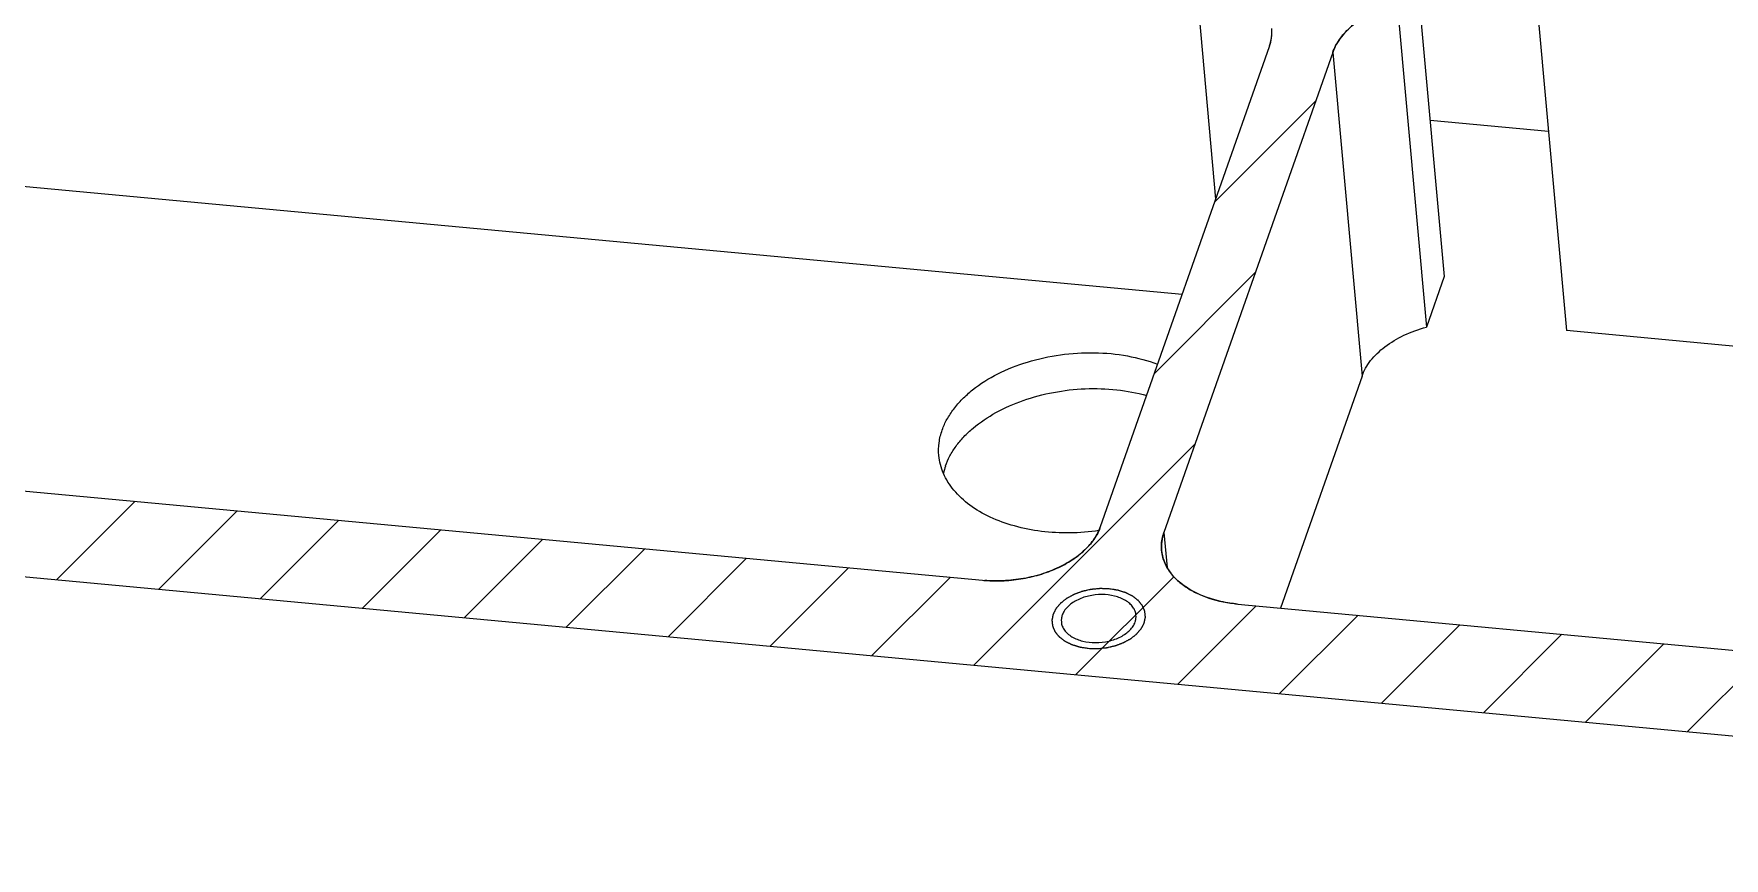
# Model space of a CAD drawing. Header units: millimetres. Extents: x 0 to 420, y 0 to 297.
# Drawn here: x 329.21 to 347.24, y 101.82 to 110.61 of the extents above; entities that cross this region are included whole.
import ezdxf

# ---------------------------------------------------------------- set-up
doc = ezdxf.new("R2010")
doc.units = ezdxf.units.MM
doc.header["$LTSCALE"] = 23.1
doc.layers.get('0').update_dxf_attribs({"linetype": 'CONTINUOUS'})
for name, color, linetype in [('03_ALL_AXES', 7, 'CONTINUOUS'), ('11_ALL_COSMETICS', 7, 'CONTINUOUS'), ('20_ALL_FEATURES', 7, 'CONTINUOUS')]:
    doc.layers.add(name, color=color, linetype=linetype)

msp = doc.modelspace()

# ---------------------------------------------------------------- linework, layer by layer
at = {"color": 4}
for points in [[(340.677, 104.69), (340.669, 104.691), (340.653, 104.691), (340.633, 104.692), (340.617, 104.692), (340.605, 104.692), (340.595, 104.693), (340.588, 104.693), (340.584, 104.693), (340.581, 104.693), (340.578, 104.693), (340.574, 104.692), (340.567, 104.692), (340.553, 104.69), (340.532, 104.688), (340.512, 104.686), (340.498, 104.685), (340.491, 104.684), (340.487, 104.684), (340.484, 104.684), (340.481, 104.683), (340.477, 104.682), (340.47, 104.681), (340.456, 104.677), (340.441, 104.674), (340.425, 104.67), (340.413, 104.668), (340.403, 104.665), (340.397, 104.664), (340.393, 104.663), (340.39, 104.662), (340.387, 104.661), (340.383, 104.66), (340.377, 104.658), (340.368, 104.654), (340.357, 104.65), (340.345, 104.646), (340.334, 104.642), (340.323, 104.638), (340.314, 104.634), (340.307, 104.632), (340.304, 104.63), (340.301, 104.63), (340.299, 104.628), (340.295, 104.626), (340.29, 104.623), (340.282, 104.619), (340.272, 104.614), (340.263, 104.608), (340.253, 104.603), (340.243, 104.598), (340.235, 104.593), (340.23, 104.59), (340.226, 104.589), (340.224, 104.587), (340.222, 104.586), (340.219, 104.584), (340.215, 104.58), (340.208, 104.575), (340.2, 104.568), (340.192, 104.562), (340.184, 104.556), (340.176, 104.549), (340.169, 104.544), (340.165, 104.541), (340.162, 104.538), (340.16, 104.537), (340.158, 104.535), (340.156, 104.533), (340.153, 104.529), (340.148, 104.523), (340.142, 104.516), (340.136, 104.509), (340.13, 104.501), (340.124, 104.494), (340.119, 104.488), (340.115, 104.484), (340.113, 104.482), (340.111, 104.48), (340.11, 104.478), (340.109, 104.476), (340.107, 104.471), (340.104, 104.465), (340.1, 104.457), (340.096, 104.449), (340.092, 104.442), (340.088, 104.435), (340.086, 104.43), (340.084, 104.426), (340.082, 104.423), (340.081, 104.42), (340.08, 104.418), (340.079, 104.416), (340.079, 104.414), (340.078, 104.411), (340.077, 104.407), (340.076, 104.401), (340.075, 104.395), (340.074, 104.387), (340.072, 104.379), (340.071, 104.373), (340.07, 104.368), (340.069, 104.364), (340.068, 104.36), (340.068, 104.358), (340.067, 104.356), (340.068, 104.354), (340.068, 104.351), (340.068, 104.348), (340.069, 104.344), (340.069, 104.339), (340.07, 104.333), (340.071, 104.325), (340.072, 104.317), (340.072, 104.311), (340.073, 104.306), (340.073, 104.302), (340.074, 104.299), (340.074, 104.296), (340.074, 104.294), (340.075, 104.292), (340.076, 104.29), (340.077, 104.287), (340.079, 104.283), (340.081, 104.278), (340.084, 104.272), (340.087, 104.265), (340.09, 104.257), (340.092, 104.251), (340.095, 104.246), (340.096, 104.243), (340.097, 104.239), (340.099, 104.237), (340.099, 104.235), (340.101, 104.233), (340.103, 104.231), (340.105, 104.228), (340.108, 104.225), (340.111, 104.22), (340.116, 104.215), (340.121, 104.208), (340.127, 104.201), (340.132, 104.194), (340.137, 104.189), (340.14, 104.185), (340.142, 104.182), (340.143, 104.181), (340.145, 104.179), (340.148, 104.177), (340.152, 104.174), (340.158, 104.169), (340.166, 104.163), (340.173, 104.158), (340.181, 104.152), (340.188, 104.146), (340.194, 104.141), (340.199, 104.138), (340.201, 104.136), (340.203, 104.134), (340.205, 104.133), (340.208, 104.132), (340.214, 104.129), (340.221, 104.125), (340.23, 104.121), (340.24, 104.116), (340.249, 104.111), (340.258, 104.107), (340.266, 104.103), (340.271, 104.1), (340.274, 104.099), (340.276, 104.097), (340.279, 104.097), (340.282, 104.096), (340.289, 104.094), (340.297, 104.091), (340.308, 104.088), (340.318, 104.084), (340.329, 104.081), (340.34, 104.078), (340.348, 104.075), (340.354, 104.073), (340.358, 104.072), (340.361, 104.071), (340.364, 104.07), (340.367, 104.07), (340.374, 104.069), (340.384, 104.067), (340.396, 104.065), (340.411, 104.063), (340.431, 104.059), (340.447, 104.057), (340.455, 104.056)], [(340.455, 104.056), (340.463, 104.055), (340.479, 104.055), (340.499, 104.054), (340.515, 104.054), (340.527, 104.054), (340.537, 104.053), (340.544, 104.053), (340.548, 104.053), (340.551, 104.053), (340.554, 104.053), (340.558, 104.054), (340.565, 104.054), (340.579, 104.056), (340.6, 104.058), (340.62, 104.06), (340.634, 104.061), (340.641, 104.062), (340.645, 104.062), (340.648, 104.062), (340.651, 104.063), (340.655, 104.064), (340.662, 104.065), (340.676, 104.069), (340.691, 104.072), (340.707, 104.076), (340.719, 104.078), (340.728, 104.08), (340.735, 104.082), (340.739, 104.083), (340.742, 104.083), (340.745, 104.085), (340.749, 104.086), (340.755, 104.088), (340.764, 104.092), (340.775, 104.096), (340.787, 104.1), (340.798, 104.104), (340.809, 104.108), (340.818, 104.112), (340.824, 104.114), (340.828, 104.116), (340.831, 104.116), (340.833, 104.118), (340.837, 104.12), (340.842, 104.123), (340.85, 104.127), (340.86, 104.132), (340.869, 104.138), (340.879, 104.143), (340.889, 104.148), (340.897, 104.153), (340.902, 104.156), (340.906, 104.157), (340.908, 104.159), (340.91, 104.16), (340.913, 104.162), (340.917, 104.166), (340.924, 104.171), (340.932, 104.178), (340.94, 104.184), (340.948, 104.19), (340.956, 104.197), (340.963, 104.202), (340.967, 104.205), (340.97, 104.208), (340.972, 104.209), (340.973, 104.211), (340.976, 104.213), (340.979, 104.217), (340.984, 104.223), (340.99, 104.23), (340.996, 104.237), (341.002, 104.245), (341.008, 104.252), (341.013, 104.258), (341.017, 104.262), (341.019, 104.264), (341.021, 104.266), (341.021, 104.268), (341.023, 104.27), (341.025, 104.275), (341.028, 104.281), (341.032, 104.289), (341.036, 104.297), (341.04, 104.304), (341.044, 104.311), (341.046, 104.316), (341.048, 104.32), (341.05, 104.323), (341.051, 104.326), (341.052, 104.328), (341.053, 104.33), (341.053, 104.332), (341.054, 104.335), (341.054, 104.339), (341.056, 104.345), (341.057, 104.351), (341.058, 104.359), (341.06, 104.367), (341.061, 104.373), (341.062, 104.378), (341.063, 104.382), (341.064, 104.386), (341.064, 104.388), (341.065, 104.39), (341.064, 104.392), (341.064, 104.395), (341.064, 104.398), (341.063, 104.402), (341.063, 104.407), (341.062, 104.413), (341.061, 104.421), (341.06, 104.429), (341.06, 104.435), (341.059, 104.44), (341.059, 104.444), (341.058, 104.447), (341.058, 104.45), (341.058, 104.452), (341.057, 104.454), (341.056, 104.456), (341.055, 104.459), (341.053, 104.463), (341.051, 104.468), (341.048, 104.474), (341.045, 104.481), (341.042, 104.489), (341.039, 104.495), (341.037, 104.5), (341.036, 104.503), (341.034, 104.506), (341.033, 104.509), (341.033, 104.511), (341.031, 104.512), (341.029, 104.515), (341.027, 104.518), (341.024, 104.521), (341.021, 104.526), (341.016, 104.531), (341.011, 104.538), (341.005, 104.545), (341, 104.552), (340.995, 104.557), (340.992, 104.561), (340.99, 104.564), (340.989, 104.565), (340.987, 104.567), (340.984, 104.569), (340.98, 104.572), (340.974, 104.577), (340.966, 104.583), (340.959, 104.588), (340.951, 104.594), (340.944, 104.6), (340.938, 104.605), (340.933, 104.608), (340.931, 104.61), (340.929, 104.612), (340.927, 104.613), (340.924, 104.614), (340.918, 104.617), (340.911, 104.621), (340.902, 104.625), (340.892, 104.63), (340.883, 104.635), (340.874, 104.639), (340.866, 104.643), (340.861, 104.646), (340.858, 104.647), (340.856, 104.649), (340.853, 104.649), (340.85, 104.65), (340.843, 104.652), (340.835, 104.655), (340.824, 104.658), (340.814, 104.662), (340.803, 104.665), (340.792, 104.668), (340.784, 104.671), (340.778, 104.673), (340.774, 104.674), (340.771, 104.675), (340.768, 104.676), (340.765, 104.676), (340.758, 104.677), (340.748, 104.679), (340.736, 104.681), (340.72, 104.683), (340.701, 104.686), (340.685, 104.689), (340.677, 104.69)]]:
    msp.add_open_spline(points, degree=3, knots=[0, 0, 0, 0, 0.015625, 0.03125, 0.039062, 0.046875, 0.054688, 0.058594, 0.060547, 0.0625, 0.064453, 0.066406, 0.070312, 0.078125, 0.09375, 0.109375, 0.117188, 0.121094, 0.123047, 0.125, 0.126953, 0.128906, 0.132812, 0.140625, 0.15625, 0.164062, 0.171875, 0.179688, 0.183594, 0.185547, 0.1875, 0.189453, 0.191406, 0.195312, 0.203125, 0.210938, 0.21875, 0.226562, 0.234375, 0.242188, 0.246094, 0.248047, 0.25, 0.251953, 0.253906, 0.257812, 0.265625, 0.273438, 0.28125, 0.289062, 0.296875, 0.304688, 0.308594, 0.310547, 0.3125, 0.314453, 0.316406, 0.320312, 0.328125, 0.335938, 0.34375, 0.351562, 0.359375, 0.367188, 0.371094, 0.373047, 0.375, 0.376953, 0.378906, 0.382812, 0.390625, 0.398438, 0.40625, 0.414062, 0.421875, 0.429688, 0.433594, 0.435547, 0.4375, 0.439453, 0.441406, 0.445312, 0.453125, 0.460938, 0.46875, 0.476562, 0.484375, 0.488281, 0.492188, 0.496094, 0.498047, 0.5, 0.501953, 0.503906, 0.507812, 0.511719, 0.515625, 0.523438, 0.53125, 0.539062, 0.546875, 0.550781, 0.554688, 0.558594, 0.560547, 0.5625, 0.564453, 0.566406, 0.570312, 0.574219, 0.578125, 0.585938, 0.59375, 0.601562, 0.609375, 0.613281, 0.617188, 0.621094, 0.623047, 0.625, 0.626953, 0.628906, 0.632812, 0.636719, 0.640625, 0.648438, 0.65625, 0.664062, 0.671875, 0.675781, 0.679688, 0.683594, 0.685547, 0.6875, 0.689453, 0.691406, 0.695312, 0.699219, 0.703125, 0.710938, 0.71875, 0.726562, 0.734375, 0.742188, 0.746094, 0.748047, 0.75, 0.751953, 0.753906, 0.757812, 0.765625, 0.773438, 0.78125, 0.789062, 0.796875, 0.804688, 0.808594, 0.810547, 0.8125, 0.814453, 0.816406, 0.820312, 0.828125, 0.835938, 0.84375, 0.851562, 0.859375, 0.867188, 0.871094, 0.873047, 0.875, 0.876953, 0.878906, 0.882812, 0.890625, 0.898438, 0.90625, 0.914062, 0.921875, 0.929688, 0.933594, 0.935547, 0.9375, 0.939453, 0.941406, 0.945312, 0.953125, 0.960938, 0.96875, 0.984375, 1, 1, 1, 1], dxfattribs=at)
at = {"layer": '03_ALL_AXES', "color": 7}
msp.add_arc((339.578, 105.773), 0.684, 160.5798, 167.2524, dxfattribs=at)
for points, knots in [([(338.898, 106.385), (338.911, 106.424), (338.947, 106.502), (339.02, 106.613), (339.112, 106.718), (339.263, 106.853), (339.493, 106.996), (339.81, 107.121), (340.158, 107.197), (340.518, 107.219), (340.868, 107.186), (341.091, 107.126), (341.195, 107.087)], [0, 0, 0, 0, 0.047867, 0.098292, 0.151625, 0.208006, 0.329412, 0.46062, 0.597906, 0.736682, 0.87216, 1, 1, 1, 1]), ([(338.932, 106.001), (338.945, 106.038), (338.978, 106.111), (339.044, 106.216), (339.128, 106.316), (339.265, 106.443), (339.474, 106.583), (339.764, 106.71), (340.085, 106.795), (340.421, 106.833), (340.756, 106.822), (340.974, 106.782), (341.078, 106.753)], [0, 0, 0, 0, 0.047805, 0.097987, 0.150872, 0.206609, 0.326332, 0.455768, 0.591873, 0.730739, 0.868135, 1, 1, 1, 1]), ([(338.862, 106.113), (338.858, 106.158), (338.86, 106.251), (338.882, 106.341), (338.898, 106.385)], [0, 0, 0, 0, 0.493056, 1, 1, 1, 1]), ([(340.569, 105.311), (340.467, 105.296), (340.262, 105.28), (339.958, 105.296), (339.671, 105.352), (339.412, 105.446), (339.192, 105.573), (339.045, 105.707), (338.958, 105.827), (338.91, 105.919), (338.877, 106.015), (338.865, 106.081), (338.862, 106.113)], [0, 0, 0, 0, 0.149145, 0.296077, 0.437248, 0.569707, 0.691525, 0.802295, 0.854074, 0.903894, 0.952313, 1, 1, 1, 1]), ([(340.964, 104.409), (340.963, 104.424), (340.956, 104.455), (340.932, 104.498), (340.897, 104.536), (340.834, 104.581), (340.733, 104.62), (340.598, 104.635), (340.459, 104.619), (340.351, 104.581), (340.277, 104.536), (340.233, 104.498), (340.198, 104.456), (340.183, 104.425), (340.177, 104.409)], [0, 0, 0, 0, 0.047376, 0.096835, 0.149976, 0.207683, 0.336597, 0.479431, 0.626599, 0.767221, 0.832299, 0.892797, 0.948543, 1, 1, 1, 1]), ([(340.177, 104.409), (340.173, 104.398), (340.167, 104.374), (340.167, 104.349), (340.168, 104.337)], [0, 0, 0, 0, 0.50695, 1, 1, 1, 1]), ([(340.955, 104.337), (340.959, 104.348), (340.965, 104.372), (340.965, 104.397), (340.964, 104.409)], [0, 0, 0, 0, 0.50695, 1, 1, 1, 1]), ([(340.168, 104.337), (340.169, 104.322), (340.176, 104.291), (340.2, 104.248), (340.235, 104.21), (340.298, 104.165), (340.399, 104.126), (340.534, 104.111), (340.673, 104.127), (340.781, 104.165), (340.855, 104.21), (340.899, 104.248), (340.934, 104.29), (340.949, 104.321), (340.955, 104.337)], [0, 0, 0, 0, 0.047376, 0.096835, 0.149976, 0.207683, 0.336597, 0.479431, 0.626599, 0.767221, 0.832299, 0.892797, 0.948543, 1, 1, 1, 1])]:
    msp.add_open_spline(points, degree=3, knots=knots, dxfattribs=at)
at = {"layer": '11_ALL_COSMETICS', "color": 7}
for p, q in [((340.586, 105.354), (342.386, 110.477)), ((343.061, 110.413), (341.262, 105.291)), ((298.943, 107.637), (380.524, 100.022)), ((321.73, 106.424), (339.328, 104.782)), ((341.237, 105.098), (341.237, 105.098)), ((342.051, 104.528), (350.077, 103.779))]:
    msp.add_line(p, q, dxfattribs=at)
at = {"layer": '11_ALL_COSMETICS', "color": 4}
for p, q in [((341.804, 108.82), (342.88, 109.896)), ((341.16, 106.989), (342.236, 108.064)), ((339.236, 103.876), (341.593, 106.233)), ((329.457, 104.789), (330.293, 105.625)), ((330.544, 104.687), (331.38, 105.524)), ((331.63, 104.586), (332.466, 105.422)), ((332.717, 104.485), (333.553, 105.321)), ((333.803, 104.383), (334.639, 105.219)), ((334.89, 104.282), (335.726, 105.118)), ((335.976, 104.18), (336.812, 105.017)), ((337.063, 104.079), (337.899, 104.915)), ((338.149, 103.978), (338.986, 104.814)), ((340.322, 103.775), (341.368, 104.82)), ((341.409, 103.673), (342.245, 104.51)), ((342.495, 103.572), (343.332, 104.408)), ((343.582, 103.47), (344.418, 104.307)), ((344.668, 103.369), (345.505, 104.205)), ((345.755, 103.268), (346.591, 104.104)), ((346.841, 103.166), (347.678, 104.002))]:
    msp.add_line(p, q, dxfattribs=at)
at = {"layer": '11_ALL_COSMETICS', "color": 7}
for centre, radius, start, end in [((341.918, 110.641), 0.496, 340.6395, 342.6798), ((341.925, 110.639), 0.488, 342.6834, 343.3622), ((341.931, 110.637), 0.482, 343.3609, 344.7569), ((341.936, 110.635), 0.477, 344.7581, 345.5768), ((341.941, 110.634), 0.471, 345.576, 346.8611), ((341.947, 110.633), 0.466, 346.8619, 347.759), ((341.951, 110.632), 0.461, 347.7585, 348.9958), ((341.956, 110.631), 0.457, 348.9965, 349.9389), ((341.96, 110.63), 0.453, 349.9386, 351.1713), ((341.963, 110.63), 0.449, 351.1717, 352.1207), ((341.967, 110.629), 0.446, 352.1203, 353.3789), ((341.97, 110.629), 0.443, 353.3793, 354.3231), ((341.972, 110.629), 0.44, 354.3227, 355.6117), ((341.975, 110.628), 0.437, 355.6121, 356.5434), ((341.978, 110.628), 0.435, 356.543, 357.8942), ((340.106, 105.523), 0.509, 338.6322, 340.6368), ((341.663, 105.139), 0.428, 185.1647, 185.5148), ((339.472, 106.322), 1.547, 264.6693, 265.6249), ((342.193, 106.048), 1.527, 263.7049, 264.6686)]:
    msp.add_arc(centre, radius, start, end, dxfattribs=at)
for points, knots in [([(343.061, 110.413), (343.07, 110.437), (343.09, 110.483), (343.131, 110.551), (343.182, 110.616), (343.244, 110.678), (343.314, 110.735), (343.394, 110.789), (343.48, 110.837), (343.574, 110.879), (343.663, 110.912), (343.722, 110.93), (343.747, 110.937)], [0, 0, 0, 0, 0.102855, 0.205709, 0.308564, 0.411419, 0.514274, 0.617128, 0.719983, 0.822838, 0.925693, 1, 1, 1, 1]), ([(340.58, 105.338), (340.573, 105.32), (340.555, 105.279), (340.517, 105.217), (340.465, 105.152), (340.404, 105.09), (340.333, 105.032), (340.254, 104.979), (340.167, 104.931), (340.074, 104.888), (339.975, 104.852), (339.872, 104.822), (339.765, 104.8), (339.656, 104.784), (339.546, 104.775), (339.445, 104.774), (339.381, 104.778), (339.354, 104.78)], [0, 0, 0, 0, 0.052389, 0.121252, 0.190116, 0.258979, 0.327842, 0.396705, 0.465568, 0.534432, 0.603295, 0.672158, 0.741021, 0.809884, 0.878748, 0.947611, 1, 1, 1, 1]), ([(341.237, 105.101), (341.236, 105.117), (341.234, 105.157), (341.241, 105.221), (341.254, 105.268), (341.262, 105.291)], [0, 0, 0, 0, 0.259786, 0.629893, 1, 1, 1, 1]), ([(342.025, 104.53), (341.998, 104.533), (341.936, 104.542), (341.842, 104.561), (341.745, 104.589), (341.654, 104.623), (341.569, 104.664), (341.492, 104.711), (341.425, 104.762), (341.366, 104.819), (341.318, 104.88), (341.28, 104.944), (341.253, 105.011), (341.241, 105.063), (341.238, 105.092), (341.237, 105.098)], [0, 0, 0, 0, 0.063341, 0.146599, 0.229858, 0.313117, 0.396375, 0.479634, 0.562892, 0.646151, 0.72941, 0.812668, 0.895927, 0.979185, 1, 1, 1, 1])]:
    msp.add_open_spline(points, degree=3, knots=knots, dxfattribs=at)
at = {"layer": '20_ALL_FEATURES', "color": 7}
for p, q in [((343.937, 111.477), (344.249, 108.023)), ((343.747, 110.937), (344.06, 107.483)), ((345.241, 110.9), (345.553, 107.446)), ((340.586, 105.354), (342.386, 110.477)), ((343.061, 110.413), (341.262, 105.291)), ((345.361, 109.57), (344.099, 109.688)), ((341.456, 107.829), (324.311, 109.429)), ((344.249, 108.023), (344.06, 107.483)), ((298.943, 107.637), (380.524, 100.022)), ((352.204, 106.825), (345.553, 107.446)), ((343.374, 106.96), (342.504, 104.485)), ((321.73, 106.424), (339.328, 104.782)), ((342.051, 104.528), (350.077, 103.779))]:
    msp.add_line(p, q, dxfattribs=at)
at = {"layer": '20_ALL_FEATURES', "color": 4}
for p, q in [((341.597, 111.24), (341.813, 108.847)), ((343.061, 110.413), (343.374, 106.96)), ((341.262, 105.291), (341.296, 104.918))]:
    msp.add_line(p, q, dxfattribs=at)
at = {"layer": '20_ALL_FEATURES', "color": 7}
for points, knots in [([(343.747, 110.937), (343.665, 110.914), (343.51, 110.859), (343.337, 110.756), (343.222, 110.659), (343.153, 110.582), (343.098, 110.5), (343.072, 110.442), (343.061, 110.413)], [0, 0, 0, 0, 0.285355, 0.549641, 0.672167, 0.7878, 0.896813, 1, 1, 1, 1]), ([(342.386, 110.477), (342.397, 110.507), (342.412, 110.57), (342.413, 110.635), (342.411, 110.667)], [0, 0, 0, 0, 0.506949, 1, 1, 1, 1]), ([(343.374, 106.96), (343.384, 106.989), (343.41, 107.047), (343.465, 107.128), (343.535, 107.205), (343.649, 107.302), (343.823, 107.405), (343.977, 107.461), (344.06, 107.483)], [0, 0, 0, 0, 0.103187, 0.2122, 0.327833, 0.450359, 0.714645, 1, 1, 1, 1]), ([(339.328, 104.782), (339.396, 104.775), (339.533, 104.772), (339.737, 104.792), (339.935, 104.836), (340.119, 104.904), (340.282, 104.993), (340.419, 105.099), (340.523, 105.219), (340.57, 105.309), (340.586, 105.354)], [0, 0, 0, 0, 0.138897, 0.279201, 0.417723, 0.551431, 0.677734, 0.794807, 0.901951, 1, 1, 1, 1]), ([(341.262, 105.291), (341.251, 105.26), (341.236, 105.197), (341.234, 105.132), (341.237, 105.101)], [0, 0, 0, 0, 0.50695, 1, 1, 1, 1]), ([(341.237, 105.101), (341.24, 105.065), (341.256, 104.992), (341.308, 104.89), (341.384, 104.796), (341.484, 104.714), (341.604, 104.644), (341.791, 104.568), (341.945, 104.538), (342.051, 104.528)], [0, 0, 0, 0, 0.101022, 0.205688, 0.316942, 0.436635, 0.565481, 0.703209, 1, 1, 1, 1])]:
    msp.add_open_spline(points, degree=3, knots=knots, dxfattribs=at)

doc.saveas('drawing.dxf')
